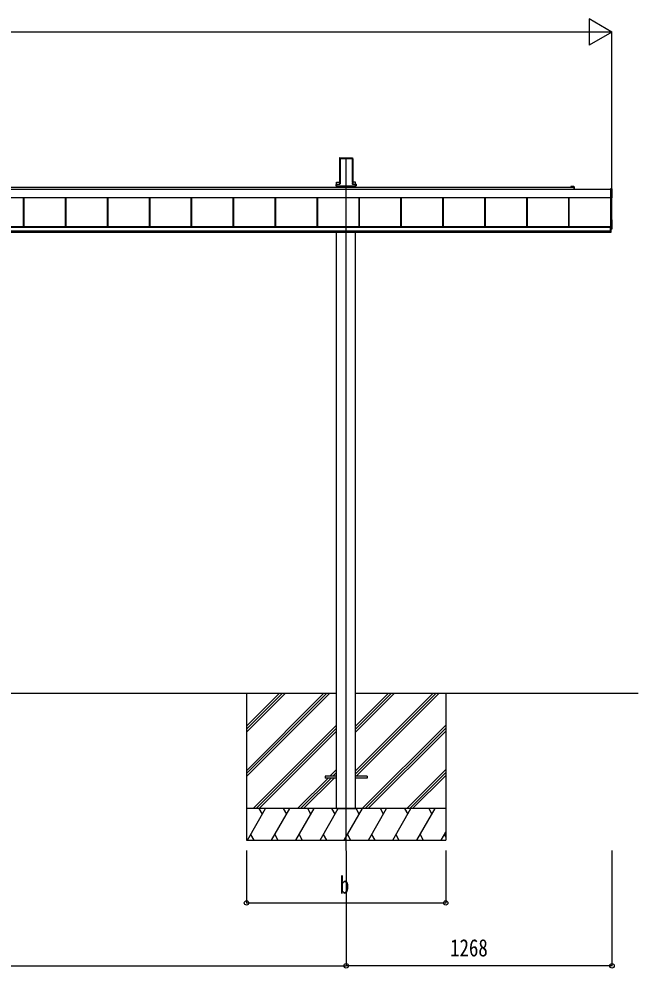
# Model space of a CAD drawing. Units: millimetres, scale not verified. Extents: x -10512 to 10512, y -7425 to 7425.
# Drawn here: x -381 to 2572, y -4823 to -295 of the extents above; entities that cross this region are included whole.
import ezdxf
from ezdxf.enums import TextEntityAlignment as Align

# ---------------------------------------------------------------- set-up
doc = ezdxf.new("R2010")
doc.units = ezdxf.units.MM
doc.header["$LTSCALE"] = 30
for name, color, linetype in [('0-3_YKK_12', 2, 'Continuous'), ('0-4_YKK_A1', 4, 'Continuous'), ('0-5_YKK_D', 6, 'Continuous')]:
    doc.layers.add(name, color=color, linetype=linetype)
doc.styles.add('ＭＳ ゴシック', font='')
doc.styles.get('ＭＳ ゴシック').set_extended_font_data('MS Gothic')

msp = doc.modelspace()

# ---------------------------------------------------------------- linework, layer by layer
at = {"layer": '0-3_YKK_12'}
msp.add_line((1179.55, -4262.5), (1179.55, -958.19), dxfattribs=at)
at = {"layer": '0-4_YKK_A1'}
for p, q in [((1148.3, -963.54), (1148.3, -1080.21)), ((1148.66, -957.69), (1148.31, -963.19)), ((1149.1, -958.15), (1148.66, -957.69)), ((1149.16, -957.22), (1151.2, -957.22)), ((1149.16, -957.22), (1149.6, -957.69)), ((1149.18, -1074.16), (1149.18, -959.04)), ((1149.68, -958.71), (1149.68, -1073.84)), ((1151.51, -957.55), (1151.2, -957.22)), ((1151.51, -957.55), (1207.59, -957.55)), ((1152.05, -960.69), (1207.05, -960.69)), ((1152.05, -1082.04), (1152.05, -960.69)), ((1207.59, -957.55), (1207.9, -957.22)), ((1207.9, -957.22), (1209.94, -957.22)), ((1209.42, -1073.84), (1209.42, -958.71)), ((1209.5, -957.69), (1209.94, -957.22)), ((1209.92, -959.04), (1209.92, -1074.16)), ((1210.44, -957.69), (1210, -958.15)), ((1210.44, -957.69), (1210.79, -963.19)), ((1210.8, -963.54), (1210.8, -1080.21)), ((1132.14, -1090.96), (1132.14, -1084.08)), ((1132.18, -1083.11), (1147.19, -1083.11)), ((1134.14, -1084.16), (1134.14, -1090.96)), ((1147.72, -1084.16), (1134.14, -1084.16)), ((1134.35, -1073.78), (1148.3, -1073.78)), ((1134.35, -1083.11), (1134.35, -1073.78)), ((1148.29, -1080.57), (1148.19, -1082.18)), ((1148.71, -1082.73), (1149.09, -1076.64)), ((1149.59, -1076.67), (1149.21, -1082.76)), ((1209.89, -1082.76), (1209.51, -1076.67)), ((1210.01, -1076.64), (1210.39, -1082.73)), ((1224.75, -1073.78), (1210.8, -1073.78)), ((1210.81, -1080.57), (1210.91, -1082.18)), ((1211.38, -1083.67), (1224.96, -1083.67)), ((1224.96, -1084.16), (1211.38, -1084.16)), ((1211.91, -1083.11), (1226.92, -1083.11)), ((1224.75, -1083.11), (1224.75, -1073.78)), ((1224.96, -1083.67), (1224.96, -1084.16)), ((1224.96, -1090.96), (1224.96, -1084.16)), ((1226.95, -1084.08), (1226.95, -1090.96)), ((-3355.95, -1107.11), (2441.05, -1107.11)), ((-3180.45, -1097.14), (2251.8, -1097.14)), ((1131.68, -1090.96), (1131.68, -1091.46)), ((1131.68, -1091.46), (1132.14, -1091.46)), ((1134.14, -1090.96), (1132.14, -1090.96)), ((1134.14, -1091.46), (1132.14, -1091.46)), ((1132.15, -1090.96), (1132.15, -1091.46)), ((1134.14, -1090.96), (1224.96, -1090.96)), ((1134.14, -1090.96), (1134.14, -1091.46)), ((1134.14, -1091.46), (1224.96, -1091.46)), ((1134.35, -1097.14), (1134.35, -1091.46)), ((1134.55, -1091.46), (1134.55, -1097.14)), ((1135.55, -1091.12), (1223.55, -1091.12)), ((1224.55, -1091.46), (1224.55, -1097.14)), ((1224.75, -1097.14), (1224.75, -1091.46)), ((1226.95, -1090.96), (1224.96, -1090.96)), ((1224.96, -1090.96), (1224.96, -1091.46)), ((1226.95, -1091.46), (1224.96, -1091.46)), ((1227.42, -1091.46), (1226.95, -1091.46)), ((1226.96, -1090.96), (1226.96, -1091.46)), ((1227.42, -1090.96), (1227.42, -1091.46)), ((2257.09, -1094.64), (2251.8, -1094.64)), ((2251.8, -1097.14), (2265.25, -1097.14)), ((2265.55, -1094.64), (2258.01, -1094.64)), ((2265.55, -1097.44), (2265.55, -1107.11)), ((2268.05, -1107.11), (2268.05, -1097.14)), ((2449.05, -1147.55), (2449.05, -1106.52)), ((-3355.95, -1147.05), (2441.05, -1147.05)), ((-3355.95, -1147.29), (2441.05, -1147.29)), ((-358.95, -1285.2), (-358.95, -1147.29)), ((-358.95, -1285.2), (-358.95, -1147.29)), ((-356.35, -1285.2), (-356.35, -1147.29)), ((-356.35, -1285.2), (-356.35, -1147.29)), ((-355.95, -1285.2), (-355.95, -1147.29)), ((-158.95, -1285.2), (-158.95, -1147.29)), ((-156.35, -1285.2), (-156.35, -1147.29)), ((-155.95, -1285.2), (-155.95, -1147.29)), ((41.05, -1285.2), (41.05, -1147.29)), ((43.65, -1285.2), (43.65, -1147.29)), ((44.05, -1285.2), (44.05, -1147.29)), ((241.05, -1285.2), (241.05, -1147.29)), ((243.65, -1285.2), (243.65, -1147.29)), ((244.05, -1285.2), (244.05, -1147.29)), ((441.05, -1285.2), (441.05, -1147.29)), ((443.65, -1285.2), (443.65, -1147.29)), ((444.05, -1285.2), (444.05, -1147.29)), ((641.05, -1285.2), (641.05, -1147.29)), ((643.65, -1285.2), (643.65, -1147.29)), ((644.05, -1285.2), (644.05, -1147.29)), ((841.05, -1285.2), (841.05, -1147.29)), ((843.65, -1285.2), (843.65, -1147.29)), ((844.05, -1285.2), (844.05, -1147.29)), ((1041.05, -1285.2), (1041.05, -1147.29)), ((1043.65, -1285.2), (1043.65, -1147.29)), ((1044.05, -1285.2), (1044.05, -1147.29)), ((1241.05, -1285.2), (1241.05, -1147.29)), ((1243.65, -1285.2), (1243.65, -1147.29)), ((1244.05, -1285.2), (1244.05, -1147.29)), ((1441.05, -1285.2), (1441.05, -1147.29)), ((1443.65, -1285.2), (1443.65, -1147.29)), ((1444.05, -1285.2), (1444.05, -1147.29)), ((1641.05, -1285.2), (1641.05, -1147.29)), ((1643.65, -1285.2), (1643.65, -1147.29)), ((1644.05, -1285.2), (1644.05, -1147.29)), ((1841.05, -1285.2), (1841.05, -1147.29)), ((1843.65, -1285.2), (1843.65, -1147.29)), ((1844.05, -1285.2), (1844.05, -1147.29)), ((2041.05, -1285.2), (2041.05, -1147.29)), ((2043.65, -1285.2), (2043.65, -1147.29)), ((2044.05, -1285.2), (2044.05, -1147.29)), ((2241.05, -1285.2), (2241.05, -1147.29)), ((2243.65, -1285.2), (2243.65, -1147.29)), ((2244.05, -1285.2), (2244.05, -1147.29)), ((2441.05, -1148.32), (2441.05, -1148.82)), ((2441.05, -1148.82), (2448.58, -1148.36)), ((2442.55, -1312.47), (2442.55, -1148.73)), ((2447.55, -1294.44), (2447.55, -1148.42)), ((2448.58, -1253.3), (2447.55, -1253.23)), ((2449.05, -1294.82), (2449.05, -1253.79)), ((-3353.95, -1285.2), (2439.05, -1285.2)), ((-3353.95, -1287.21), (2439.05, -1287.21)), ((-3353.95, -1289.01), (2439.05, -1289.01)), ((-3353.95, -1289.01), (2439.05, -1289.01)), ((-3353.95, -1305.98), (2439.05, -1305.98)), ((-3353.95, -1312.47), (2439.05, -1312.47)), ((1134.35, -4062.5), (1134.35, -1312.47)), ((1224.75, -4062.5), (1224.75, -1312.47)), ((2442.55, -1284.94), (2439.05, -1284.94)), ((2442.55, -1307.38), (2439.05, -1307.38)), ((2447.55, -1294.44), (2442.55, -1294.44)), ((2442.55, -1295.99), (2448.58, -1295.63)), ((2442.55, -1314), (2439.05, -1314)), ((-2049.25, -3512.5), (1134.35, -3512.5)), ((704.55, -3512.5), (704.55, -4212.5)), ((704.55, -3881.68), (1073.73, -3512.5)), ((704.55, -3895.82), (1087.87, -3512.5)), ((704.55, -3909.96), (1102.01, -3512.5)), ((704.55, -3697.83), (889.88, -3512.5)), ((704.55, -3683.69), (875.74, -3512.5)), ((704.55, -3669.55), (861.6, -3512.5)), ((1224.75, -3512.5), (2571.74, -3512.5)), ((1224.75, -3881.98), (1594.23, -3512.5)), ((1224.75, -3896.12), (1608.37, -3512.5)), ((1224.75, -3698.13), (1410.38, -3512.5)), ((1224.75, -3683.99), (1396.24, -3512.5)), ((1224.75, -3669.85), (1382.1, -3512.5)), ((1227.01, -3908), (1622.51, -3512.5)), ((1654.55, -3512.5), (1654.55, -4212.5)), ((735.86, -4062.5), (1134.35, -3664.01)), ((1256.36, -4062.5), (1654.55, -3664.31)), ((750, -4062.5), (1134.35, -3678.15)), ((764.14, -4062.5), (1134.35, -3692.3)), ((1270.5, -4062.5), (1654.55, -3678.45)), ((1284.64, -4062.5), (1654.55, -3692.6)), ((1102.49, -3908), (1134.35, -3876.14)), ((1116.63, -3908), (1134.35, -3890.28)), ((1468.49, -4062.5), (1654.55, -3876.44)), ((1482.63, -4062.5), (1654.55, -3890.58)), ((947.99, -4062.5), (1093.49, -3917)), ((962.13, -4062.5), (1107.63, -3917)), ((976.28, -4062.5), (1121.78, -3917)), ((1079.35, -3908), (1079.35, -3917)), ((1134.35, -3908), (1079.35, -3908)), ((1134.35, -3917), (1079.35, -3917)), ((1130.78, -3908), (1134.35, -3904.43)), ((1279.35, -3908), (1224.35, -3908)), ((1279.35, -3917), (1224.35, -3917)), ((1279.35, -3908), (1279.35, -3917)), ((1496.78, -4062.5), (1654.55, -3904.73)), ((1654.55, -4062.5), (704.55, -4062.5)), ((708.83, -4212.5), (795.43, -4062.5)), ((780.43, -4088.48), (765.43, -4062.5)), ((824.3, -4212.5), (910.9, -4062.5)), ((895.9, -4088.48), (880.9, -4062.5)), ((939.77, -4212.5), (1026.37, -4062.5)), ((1011.37, -4088.48), (996.37, -4062.5)), ((1055.24, -4212.5), (1141.84, -4062.5)), ((1126.84, -4088.48), (1111.84, -4062.5)), ((1134.35, -4062.5), (1224.75, -4062.5)), ((1170.71, -4212.5), (1257.31, -4062.5)), ((1242.31, -4088.48), (1227.31, -4062.5)), ((1286.18, -4212.5), (1372.78, -4062.5)), ((1357.78, -4088.48), (1342.78, -4062.5)), ((1401.65, -4212.5), (1488.25, -4062.5)), ((1458.25, -4062.5), (1473.25, -4088.48)), ((1517.12, -4212.5), (1603.72, -4062.5)), ((1573.72, -4062.5), (1588.72, -4088.48)), ((723.82, -4186.52), (738.82, -4212.5)), ((839.29, -4186.52), (854.29, -4212.5)), ((954.76, -4186.52), (969.76, -4212.5)), ((1070.24, -4186.52), (1085.24, -4212.5)), ((1185.71, -4186.52), (1200.7, -4212.5)), ((1301.18, -4186.52), (1316.17, -4212.5)), ((1416.65, -4186.52), (1431.64, -4212.5)), ((1532.11, -4186.52), (1547.11, -4212.5)), ((1632.59, -4212.5), (1654.55, -4174.46)), ((1647.58, -4186.52), (1654.55, -4198.58)), ((704.55, -4212.5), (1654.55, -4212.5))]:
    msp.add_line(p, q, dxfattribs=at)
for points in [[(1131.68, -1083.61), (1131.68, -1090.96), (1132.14, -1090.96)], [(1134.14, -1084.16), (1134.14, -1083.67), (1147.72, -1083.67)], [(1227.42, -1083.61), (1227.42, -1090.96), (1226.95, -1090.96)], [(2448.58, -1106.03), (2441.05, -1105.57), (2441.05, -1106.07), (2441.05, -1148.32)], [(2439.05, -1284.94), (2439.05, -1307.38), (2439.05, -1314)], [(2439.55, -1284.94), (2439.55, -1307.38), (2439.55, -1314)], [(2442.55, -1284.94), (2442.55, -1307.38), (2442.55, -1314)]]:
    msp.add_lwpolyline(points, dxfattribs=at)
for centre, radius, start, end in [((1132.65, -1084.08), 0.501, 90.24971, 179.75029), ((1226.45, -1084.08), 0.501, 0.24971, 89.75029), ((2251.8, -1095.89), 1.25, 90, 270), ((2257.09, -1094.84), 0.2, 23.57818, 90), ((2257.55, -1094.64), 0.3, 203.57818, 336.42182), ((2258.01, -1094.84), 0.2, 90, 156.42182), ((2265.25, -1097.44), 0.3, 360, 90), ((2265.55, -1097.14), 2.5, 0, 90), ((2448.55, -1106.53), 0.497, 0.05228, 86.83056), ((2448.18, -1147.58), 0.873, 297.46207, 2.25858), ((2448.55, -1253.79), 0.497, 0.05228, 86.83056), ((2448.18, -1294.85), 0.873, 297.46207, 2.25858)]:
    msp.add_arc(centre, radius, start, end, dxfattribs=at)
for centre, major_axis, ratio, start_param, end_param in [((1148.34, -963.19), (0.031, 0.5), 0.061627, 1.5746234, 2.3600215), ((1149.16, -957.72), (0.346, -0.364), 0.996462, 2.3838095, 3.8892836), ((1148.87, -961.19), (0.22, 3.04), 0.070684, 5.5043854, 6.2286971), ((1149.37, -961.22), (0.22, 3.54), 0.060877, 5.5025319, 6.2268436), ((1209.73, -961.22), (-0.22, 3.54), 0.060877, 0.0563417, 0.7806534), ((1210.23, -961.19), (-0.22, 3.04), 0.070684, 0.0544883, 0.7787999), ((1209.94, -957.72), (-0.346, -0.364), 0.996462, 2.3939017, 3.8993758), ((1210.76, -963.19), (-0.031, 0.5), 0.061627, 3.9231638, 4.7085619), ((1132.18, -1083.61), (0.355, -0.355), 0.99628, 2.358058, 3.9251274), ((1134.14, -1084.07), (2, 0), 0.045872, 3.2026792, 4.712389), ((1134.14, -1083.57), (1.5, 0), 0.061163, 3.2026792, 4.712389), ((1147.19, -1082.11), (0.691, -0.728), 0.996462, 5.5254021, 7.0308762), ((1147.71, -1082.66), (-0.693, 0.73), 0.992955, 2.3838095, 3.8892836), ((1147.71, -1082.66), (1.04, -1.09), 0.996462, 5.5254021, 7.0308762), ((1148.26, -1080.57), (0.031, 0.5), 0.061627, 4.716216, 5.5016142), ((1148.87, -1076.64), (0.22, 3.5), 0.061627, 4.716216, 5.5016142), ((1149.37, -1076.67), (0.22, 4), 0.053972, 4.7153191, 5.5007173), ((1209.73, -1076.67), (-0.22, 4), 0.053972, 0.782468, 1.5678662), ((1211.39, -1082.66), (-1.04, -1.09), 0.996462, 5.5354944, 7.0409685), ((1210.23, -1076.64), (-0.22, 3.5), 0.061627, 0.7815711, 1.5669693), ((1211.39, -1082.66), (0.693, 0.73), 0.992955, 2.3939017, 3.8993758), ((1210.84, -1080.57), (-0.031, 0.5), 0.061627, 0.7815711, 1.5669693), ((1211.91, -1082.11), (-0.691, -0.728), 0.996462, 5.5354944, 7.0409685), ((1224.96, -1083.57), (1.5, 0), 0.061163, 4.712389, 6.2220988), ((1224.96, -1084.07), (2, 0), 0.045872, 4.712389, 6.2220988), ((1226.92, -1083.61), (-0.355, -0.355), 0.99628, 2.358058, 3.9251274)]:
    msp.add_ellipse(centre, major_axis=major_axis, ratio=ratio, start_param=start_param, end_param=end_param, dxfattribs=at)
at = {"layer": '0-5_YKK_D'}
for p, q in [((2447.55, -357.55), (2339.3, -295.05)), ((2339.3, -295.05), (2339.3, -420.05)), ((2322.55, -357.55), (-3237.45, -357.55)), ((2447.55, -357.55), (2231.04, -357.55)), ((2447.55, -357.55), (2339.3, -420.05)), ((2447.55, -1105.66), (2447.55, -356.55)), ((704.55, -4262), (704.55, -4513.5)), ((1179.55, -4263.5), (1179.55, -4813.5)), ((1179.55, -4263.5), (1179.55, -4813.5)), ((1654.55, -4262), (1654.55, -4513.5)), ((2447.55, -4263), (2447.55, -4813.5)), ((704.55, -4512.5), (1654.55, -4512.5)), ((-2094.45, -4812.5), (1179.55, -4812.5)), ((2447.55, -4812.5), (1179.55, -4812.5))]:
    msp.add_line(p, q, dxfattribs=at)
for centre in [(704.55, -4512.5), (1654.55, -4512.5), (1179.55, -4812.5), (1179.55, -4812.5), (2447.55, -4812.5)]:
    msp.add_circle(centre, 10.62, dxfattribs=at)

# ---------------------------------------------------------------- texts
at = {"layer": '0-5_YKK_D', "style": 'ＭＳ ゴシック', "width": 0.8}
for s, p in [('b', (1149.55, -4492.5)), ('1268', (1675.55, -4792.5))]:
    msp.add_text(s, height=82.48, dxfattribs=at).set_placement(p, align=Align.BOTTOM_LEFT)

doc.saveas('drawing.dxf')
